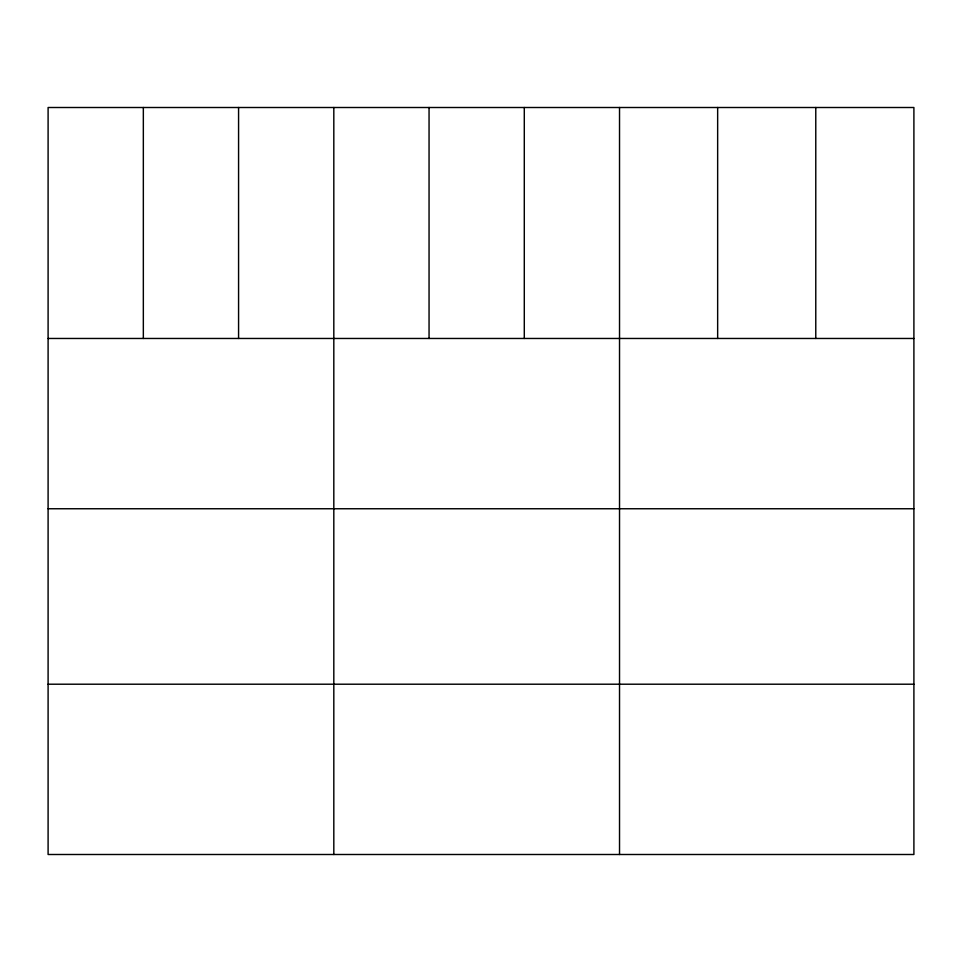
<?xml version="1.0" encoding="UTF-8"?>
<svg xmlns="http://www.w3.org/2000/svg" width="962" height="962" viewBox="0 0 962 962"><rect width="100%" height="100%" fill="white"/><g stroke="black" fill="none" stroke-linecap="round" stroke-linejoin="round"><path stroke-width="1.44" d="M913.9 338.468L913.9 854.496L48.1 854.496L48.1 107.504L913.9 107.504L913.9 338.468L48.1 338.468M48.1 508.754L913.9 508.754M48.1 684.21L913.9 684.21M815.776 107.504L815.776 338.468M717.652 107.504L717.652 338.468M619.528 107.504L619.528 854.496M524.29 107.504L524.29 338.468M429.052 107.504L429.052 338.468M333.814 107.504L333.814 854.496M238.576 107.504L238.576 338.468M143.338 107.504L143.338 338.468"/></g></svg>
